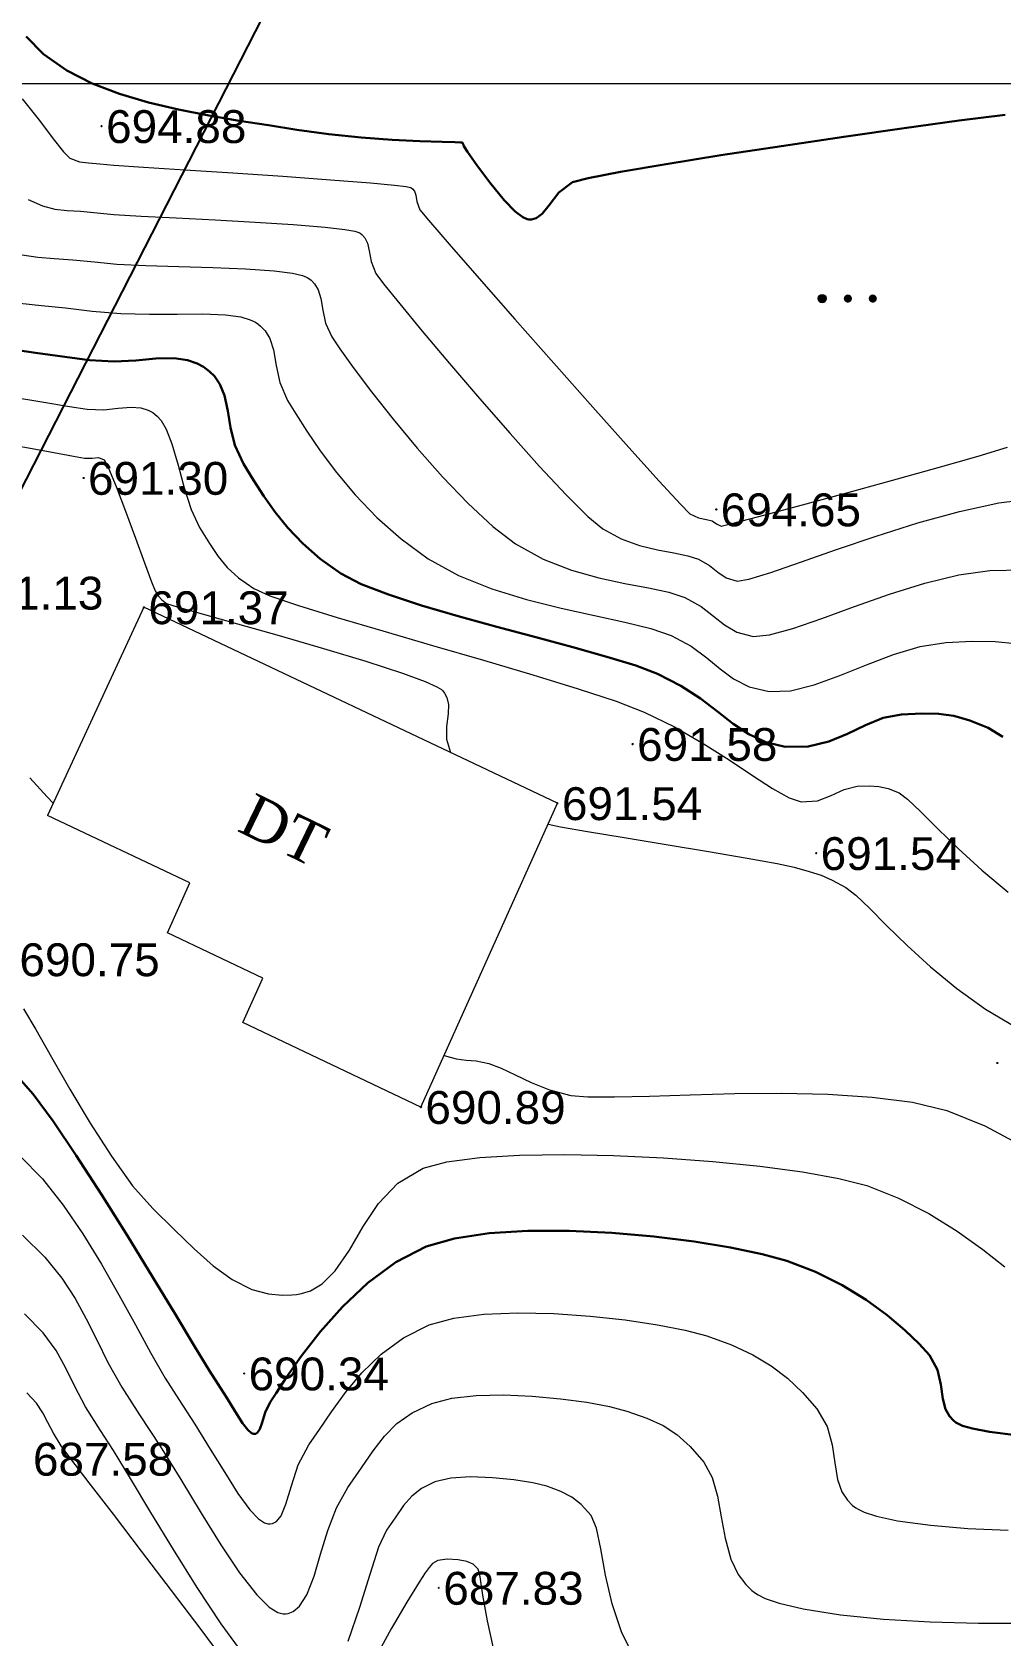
# Model space of a CAD drawing. Header units: feet. Extents: x 3381 to 1374491, y 675186 to 8751562.
# Drawn here: x 686582.54 to 686612.06, y 4376148.91 to 4376197.73 of the extents above; entities that cross this region are included whole.
import ezdxf

# ---------------------------------------------------------------- set-up
doc = ezdxf.new("R2010")
doc.units = ezdxf.units.FT
doc.header["$MEASUREMENT"] = 0
doc.header["$PDMODE"] = 34
doc.header["$PDSIZE"] = 0.01
doc.layers.get('0').update_dxf_attribs({"linetype": 'CONTINUOUS'})
for name, color, linetype in [('0_Point_Height', 2, 'CONTINUOUS'), ('0_Point_Point', 7, 'CONTINUOUS'), ('col bitkisi', 7, 'CONTINUOUS'), ('Yazilar', 7, 'CONTINUOUS')]:
    doc.layers.add(name, color=color, linetype=linetype)
for name, color, linetype, lineweight in [('ANA HORIZONTAL', 24, 'CONTINUOUS', 30), ('das tikili', 5, 'CONTINUOUS', 0), ('HORIZANTAL', 24, 'CONTINUOUS', 13), ('km setka', 170, 'CONTINUOUS', 15)]:
    doc.layers.add(name, color=color, linetype=linetype, lineweight=lineweight)
doc.styles.get("Standard").update_dxf_attribs({"font": 'arial.ttf', "height": 2.5})

msp = doc.modelspace()

# ---------------------------------------------------------------- hatches: boundary and pattern name
at = {"layer": 'col bitkisi', "ltscale": 1.5}
h = msp.add_hatch(color=256, dxfattribs=at)
edge = h.paths.add_edge_path()
edge.add_arc((686606.61, 4376189.618), 0.125, 0, 360)
h = msp.add_hatch(color=256, dxfattribs=at)
edge = h.paths.add_edge_path()
edge.add_arc((686607.393, 4376189.618), 0.125, 0, 360)
h = msp.add_hatch(color=256, dxfattribs=at)
edge = h.paths.add_edge_path()
edge.add_arc((686608.151, 4376189.618), 0.125, 0, 360)

# ---------------------------------------------------------------- linework, layer by layer
msp.add_lwpolyline([(686561.888, 4376144.109), (686604.888, 4376228.109), (686685.888, 4376197.109), (686653.888, 4376116.109)], close=True)
at = {"linetype": 'Continuous'}
for points, knots in [([(686618.617, 4376329.549), (686614.677, 4376325.786), (686614.149, 4376325.735), (686612.56, 4376325.576), (686611.496, 4376325.459), (686608.545, 4376325.052), (686606.668, 4376324.698), (686603.89, 4376323.82), (686602.938, 4376323.449), (686601.448, 4376322.712), (686600.888, 4376322.395), (686599.727, 4376321.64), (686599.14, 4376321.193), (686598.024, 4376320.244), (686597.495, 4376319.74), (686596.253, 4376318.469), (686595.563, 4376317.682), (686594.452, 4376316.364), (686594.018, 4376315.834), (686593.161, 4376314.788), (686592.737, 4376314.267), (686591.47, 4376312.712), (686590.638, 4376311.684), (686588.158, 4376308.616), (686586.531, 4376306.593), (686583.622, 4376302.998), (686582.346, 4376301.428), (686580.31, 4376298.949), (686579.568, 4376298.051), (686578.136, 4376296.33), (686577.447, 4376295.507), (686576.218, 4376294.053), (686575.684, 4376293.424), (686574.315, 4376291.823), (686573.442, 4376290.818), (686572.01, 4376288.876), (686571.423, 4376287.966), (686570.658, 4376286.313), (686570.409, 4376285.609), (686570.175, 4376284.487), (686570.121, 4376284.094), (686570.073, 4376283.3), (686570.078, 4376282.904), (686570.198, 4376281.304), (686570.513, 4376280.131), (686571.225, 4376278.287), (686571.562, 4376277.58), (686572.287, 4376276.244), (686572.679, 4376275.612), (686573.966, 4376273.69), (686574.914, 4376272.496), (686576.378, 4376270.562), (686576.929, 4376269.812), (686577.93, 4376268.28), (686578.377, 4376267.503), (686579.047, 4376266.033), (686579.289, 4376265.346), (686579.634, 4376263.91), (686579.739, 4376263.169), (686579.817, 4376261.572), (686579.77, 4376260.718), (686579.506, 4376259.038), (686579.29, 4376258.207), (686578.494, 4376255.973), (686577.763, 4376254.62), (686576.29, 4376252.473), (686575.636, 4376251.645), (686574.245, 4376250.037), (686573.506, 4376249.254), (686572.005, 4376247.702), (686571.243, 4376246.933), (686569.921, 4376245.549), (686569.356, 4376244.941), (686568.261, 4376243.688), (686567.733, 4376243.049), (686566.193, 4376241.102), (686565.228, 4376239.765), (686563.529, 4376237.301), (686562.781, 4376236.18), (686561.312, 4376233.911), (686560.593, 4376232.765), (686558.492, 4376229.291), (686557.166, 4376226.927), (686554.77, 4376222.238), (686553.691, 4376219.917), (686552.027, 4376215.893), (686551.39, 4376214.209), (686550.232, 4376210.803), (686549.71, 4376209.086), (686548.697, 4376205.458), (686548.214, 4376203.545), (686547.431, 4376200.253), (686547.116, 4376198.876), (686546.502, 4376196.111), (686546.207, 4376194.723), (686545.783, 4376192.55), (686545.637, 4376191.775), (686545.398, 4376190.375), (686545.303, 4376189.756), (686545.063, 4376187.792), (686544.987, 4376186.448), (686544.99, 4376183.432), (686545.111, 4376181.76), (686545.551, 4376178.468), (686545.868, 4376176.849), (686546.508, 4376174.133), (686546.801, 4376173.025), (686547.366, 4376171.027), (686547.632, 4376170.134), (686548.125, 4376168.52), (686548.351, 4376167.79), (686548.847, 4376166.316), (686549.116, 4376165.576), (686549.572, 4376164.485), (686549.728, 4376164.132), (686550.231, 4376163.078), (686550.592, 4376162.417), (686551.273, 4376161.147), (686551.593, 4376160.538), (686551.991, 4376159.636), (686552.112, 4376159.332), (686552.299, 4376158.778), (686552.37, 4376158.531), (686552.493, 4376158.007), (686552.545, 4376157.734), (686552.679, 4376156.898), (686552.741, 4376156.307), (686550.557, 4376151.893)], [0, 0, 0, 0, 1.504182, 1.504182, 4.512547, 4.512547, 9.897023, 9.897023, 12.795834, 12.795834, 14.604059, 14.604059, 16.662244, 16.662244, 18.72043, 18.72043, 21.69221, 21.69221, 23.690537, 23.690537, 25.688865, 25.688865, 29.68552, 29.68552, 37.678831, 37.678831, 43.858623, 43.858623, 47.338723, 47.338723, 50.479181, 50.479181, 52.843093, 52.843093, 56.452422, 56.452422, 59.343353, 59.343353, 61.301717, 61.301717, 62.310714, 62.310714, 63.319712, 63.319712, 66.426739, 66.426739, 68.50177, 68.50177, 70.576802, 70.576802, 75.092259, 75.092259, 77.984383, 77.984383, 80.876507, 80.876507, 83.368148, 83.368148, 85.859789, 85.859789, 88.693846, 88.693846, 91.527902, 91.527902, 96.504404, 96.504404, 99.813748, 99.813748, 103.123092, 103.123092, 106.359907, 106.359907, 108.778682, 108.778682, 111.197456, 111.197456, 116.035005, 116.035005, 120.025858, 120.025858, 124.016711, 124.016711, 131.998417, 131.998417, 139.538843, 139.538843, 144.840516, 144.840516, 150.142189, 150.142189, 155.992549, 155.992549, 160.212599, 160.212599, 164.43265, 164.43265, 166.77754, 166.77754, 168.584028, 168.584028, 172.423705, 172.423705, 177.221179, 177.221179, 182.018653, 182.018653, 185.384546, 185.384546, 188.140377, 188.140377, 190.397291, 190.397291, 192.654204, 192.654204, 193.73589, 193.73589, 195.899262, 195.899262, 198.062634, 198.062634, 199.190084, 199.190084, 200.13488, 200.13488, 201.079676, 201.079676, 202.923933, 202.923933, 202.923933, 202.923933]), ([(686622.52, 4376323.079), (686614.958, 4376322.799), (686614.429, 4376322.748), (686612.851, 4376322.59), (686611.814, 4376322.475), (686609.013, 4376322.087), (686607.305, 4376321.756), (686604.888, 4376320.988), (686604.08, 4376320.669), (686602.831, 4376320.047), (686602.362, 4376319.779), (686601.213, 4376319.021), (686600.543, 4376318.475), (686599.232, 4376317.251), (686598.595, 4376316.575), (686597.331, 4376315.14), (686596.705, 4376314.38), (686594.558, 4376311.759), (686593.079, 4376309.934), (686590.152, 4376306.308), (686588.702, 4376304.508), (686584.315, 4376299.085), (686581.339, 4376295.443), (686577.62, 4376291.07), (686577.135, 4376290.508), (686576.194, 4376289.398), (686575.738, 4376288.848), (686574.75, 4376287.56), (686574.253, 4376286.824), (686573.566, 4376285.505), (686573.339, 4376284.919), (686573.151, 4376284.079), (686573.112, 4376283.819), (686573.076, 4376283.29), (686573.078, 4376283.014), (686573.162, 4376281.905), (686573.392, 4376281.002), (686573.944, 4376279.576), (686574.188, 4376279.047), (686574.726, 4376278.027), (686575.02, 4376277.532), (686576.104, 4376275.852), (686576.996, 4376274.706), (686578.514, 4376272.715), (686579.127, 4376271.899), (686580.297, 4376270.163), (686580.852, 4376269.245), (686581.599, 4376267.691), (686581.845, 4376267.096), (686582.255, 4376265.861), (686582.417, 4376265.23), (686582.774, 4376263.316), (686582.843, 4376262.011), (686582.672, 4376259.61), (686582.471, 4376258.515), (686581.869, 4376256.404), (686581.468, 4376255.385), (686580.514, 4376253.446), (686579.963, 4376252.525), (686578.582, 4376250.51), (686577.719, 4376249.445), (686575.934, 4376247.439), (686575.013, 4376246.494), (686573.347, 4376244.787), (686572.598, 4376244.021), (686571.421, 4376242.746), (686570.976, 4376242.242), (686570.104, 4376241.207), (686569.678, 4376240.678), (686568.424, 4376239.062), (686567.619, 4376237.945), (686566.092, 4376235.736), (686565.365, 4376234.649), (686563.944, 4376232.46), (686563.249, 4376231.355), (686561.22, 4376228.012), (686559.94, 4376225.744), (686557.563, 4376221.128), (686556.466, 4376218.781), (686554.812, 4376214.778), (686554.196, 4376213.144), (686553.073, 4376209.836), (686552.565, 4376208.159), (686551.567, 4376204.577), (686551.087, 4376202.667), (686550.316, 4376199.414), (686550.01, 4376198.074), (686549.419, 4376195.401), (686549.135, 4376194.066), (686548.72, 4376191.94), (686548.571, 4376191.145), (686548.338, 4376189.757), (686548.249, 4376189.16), (686548.112, 4376187.966), (686548.062, 4376187.366), (686547.967, 4376185.557), (686547.976, 4376184.342), (686548.166, 4376181.209), (686548.446, 4376179.3), (686549.236, 4376175.493), (686549.743, 4376173.594), (686550.489, 4376171.053), (686550.683, 4376170.412), (686551.076, 4376169.134), (686551.274, 4376168.505), (686551.668, 4376167.343), (686551.863, 4376166.807), (686552.215, 4376165.933), (686552.363, 4376165.588), (686552.645, 4376164.981), (686552.776, 4376164.715), (686553.056, 4376164.171), (686553.203, 4376163.896), (686553.654, 4376163.055), (686553.969, 4376162.476), (686554.494, 4376161.404), (686554.711, 4376160.924), (686555.031, 4376160.081), (686555.148, 4376159.728), (686555.345, 4376159.009), (686555.423, 4376158.652), (686555.618, 4376157.594), (686555.695, 4376156.905), (686555.773, 4376156.163), (686555.781, 4376156.082), (686557.516, 4376151.77)], [0, 0, 0, 0, 1.519576, 1.519576, 4.558728, 4.558728, 9.930594, 9.930594, 12.837598, 12.837598, 14.698947, 14.698947, 17.596272, 17.596272, 20.493598, 20.493598, 23.430765, 23.430765, 30.540606, 30.540606, 37.650448, 37.650448, 51.870131, 51.870131, 53.943342, 53.943342, 56.016553, 56.016553, 58.839775, 58.839775, 61.186701, 61.186701, 62.257023, 62.257023, 63.327345, 63.327345, 66.426341, 66.426341, 68.26825, 68.26825, 70.110159, 70.110159, 74.62153, 74.62153, 77.595, 77.595, 80.568471, 80.568471, 82.304355, 82.304355, 84.04024, 84.04024, 87.512009, 87.512009, 90.504027, 90.504027, 93.496045, 93.496045, 96.488063, 96.488063, 100.372173, 100.372173, 104.256283, 104.256283, 107.517701, 107.517701, 109.618427, 109.618427, 111.719153, 111.719153, 115.920605, 115.920605, 119.858792, 119.858792, 123.796978, 123.796978, 131.673352, 131.673352, 139.553481, 139.553481, 144.894421, 144.894421, 150.235361, 150.235361, 156.190392, 156.190392, 160.321983, 160.321983, 164.453574, 164.453574, 166.899961, 166.899961, 168.797126, 168.797126, 170.694291, 170.694291, 174.488621, 174.488621, 180.488906, 180.488906, 186.48919, 186.48919, 188.508696, 188.508696, 190.528201, 190.528201, 192.322947, 192.322947, 193.52533, 193.52533, 194.478712, 194.478712, 195.432094, 195.432094, 197.338858, 197.338858, 198.784376, 198.784376, 199.759029, 199.759029, 200.733681, 200.733681, 202.682985, 202.682985, 202.923933, 202.923933, 202.923933, 202.923933])]:
    msp.add_open_spline(points, degree=3, knots=knots, dxfattribs=at)
at = {"layer": '0_Point_Point'}
for p in [(686584.663, 4376194.867, 694.885), (686584.112, 4376184.159, 691.299), (686603.384, 4376183.2, 694.651), (686585.952, 4376180.22, 691.371), (686600.837, 4376176.058, 691.582), (686598.549, 4376174.256, 691.545), (686606.429, 4376172.736, 691.536), (686611.947, 4376166.351, 691.316), (686594.389, 4376165.008, 690.889), (686589.004, 4376156.896, 690.336), (686594.934, 4376150.371, 687.825)]:
    msp.add_point(p, dxfattribs=at)
at = {"layer": 'ANA HORIZONTAL', "color": 16, "lineweight": 30}
for points, elevation in [([(686582.366, 4376197.597), (686582.89, 4376197.062), (686583.604, 4376196.557), (686584.373, 4376196.169), (686585.208, 4376195.849), (686586.091, 4376195.585), (686587.005, 4376195.369), (686587.932, 4376195.188), (686588.852, 4376195.032), (686589.749, 4376194.892), (686590.605, 4376194.756), (686591.58, 4376194.62), (686592.57, 4376194.521), (686593.516, 4376194.453), (686594.357, 4376194.41), (686595.034, 4376194.386), (686595.417, 4376194.376), (686595.591, 4376194.371), (686595.646, 4376194.369), (686595.654, 4376194.368), (686595.659, 4376194.363), (686595.668, 4376194.342), (686595.683, 4376194.298), (686595.699, 4376194.253), (686595.811, 4376194.085), (686596.095, 4376193.676), (686596.486, 4376193.147), (686596.923, 4376192.616), (686597.262, 4376192.27), (686597.489, 4376192.096), (686597.621, 4376192.036), (686597.679, 4376192.025), (686597.758, 4376192.026), (686597.9, 4376192.065), (686598.081, 4376192.196), (686598.295, 4376192.465), (686598.589, 4376192.85), (686599.005, 4376193.164), (686599.483, 4376193.287), (686600.471, 4376193.474), (686601.857, 4376193.711), (686603.527, 4376193.979), (686605.368, 4376194.262), (686607.267, 4376194.544), (686609.111, 4376194.808), (686610.786, 4376195.038), (686612.18, 4376195.216)], 695), ([(686581.698, 4376188.113), (686582.648, 4376187.97), (686583.537, 4376187.848), (686584.296, 4376187.746), (686585.04, 4376187.7), (686585.709, 4376187.734), (686586.314, 4376187.789), (686586.867, 4376187.804), (686587.278, 4376187.746), (686587.573, 4376187.643), (686587.763, 4376187.537), (686587.857, 4376187.472), (686587.946, 4376187.402), (686588.097, 4376187.254), (686588.266, 4376187.017), (686588.408, 4376186.672), (686588.507, 4376186.202), (686588.586, 4376185.693), (686588.72, 4376185.153), (686588.984, 4376184.586), (686589.287, 4376184.092), (686589.601, 4376183.601), (686589.944, 4376183.114), (686590.333, 4376182.634), (686590.786, 4376182.161), (686591.319, 4376181.698), (686591.952, 4376181.246), (686592.563, 4376180.929), (686593.398, 4376180.605), (686594.401, 4376180.278), (686595.519, 4376179.951), (686596.698, 4376179.627), (686597.883, 4376179.311), (686599.02, 4376179.007), (686600.054, 4376178.716), (686600.932, 4376178.445), (686601.599, 4376178.195), (686602.306, 4376177.832), (686602.9, 4376177.44), (686603.419, 4376177.046), (686603.899, 4376176.677), (686604.379, 4376176.357), (686604.896, 4376176.114), (686605.486, 4376175.975), (686606.187, 4376175.979), (686606.81, 4376176.133), (686607.382, 4376176.373), (686607.925, 4376176.634), (686608.465, 4376176.852), (686609.026, 4376176.961), (686609.645, 4376176.99), (686610.156, 4376176.981), (686610.621, 4376176.916), (686611.105, 4376176.779), (686611.67, 4376176.549), (686612.116, 4376176.275)], 692.5), ([(686582.12, 4376165.912), (686582.579, 4376165.397), (686583.183, 4376164.578), (686583.891, 4376163.533), (686584.659, 4376162.342), (686585.447, 4376161.085), (686586.212, 4376159.84), (686586.912, 4376158.688), (686587.506, 4376157.707), (686587.949, 4376156.978), (686588.202, 4376156.579), (686588.478, 4376156.154), (686588.731, 4376155.739), (686588.958, 4376155.384), (686589.118, 4376155.177), (686589.225, 4376155.084), (686589.29, 4376155.057), (686589.321, 4376155.056), (686589.356, 4376155.063), (686589.414, 4376155.1), (686589.481, 4376155.202), (686589.549, 4376155.404), (686589.641, 4376155.713), (686589.797, 4376156.023), (686589.976, 4376156.296), (686590.298, 4376156.786), (686590.751, 4376157.429), (686591.322, 4376158.164), (686591.999, 4376158.927), (686592.771, 4376159.656), (686593.624, 4376160.288), (686594.547, 4376160.761), (686595.415, 4376161.009), (686596.462, 4376161.163), (686597.64, 4376161.235), (686598.902, 4376161.235), (686600.198, 4376161.173), (686601.482, 4376161.062), (686602.706, 4376160.91), (686603.821, 4376160.73), (686604.779, 4376160.532), (686605.533, 4376160.327), (686606.411, 4376159.991), (686607.22, 4376159.585), (686607.95, 4376159.136), (686608.591, 4376158.672), (686609.132, 4376158.219), (686609.565, 4376157.803), (686609.879, 4376157.452), (686610.123, 4376157.008), (686610.223, 4376156.559), (686610.281, 4376156.127), (686610.367, 4376155.809), (686610.488, 4376155.596), (686610.609, 4376155.468), (686610.684, 4376155.409), (686610.74, 4376155.374), (686610.886, 4376155.307), (686611.184, 4376155.217), (686611.706, 4376155.116), (686612.507, 4376155.02)], 690)]:
    msp.add_lwpolyline(points, dxfattribs=dict(at, elevation=elevation))
at = {"layer": 'col bitkisi', "lineweight": 13, "ltscale": 1.5}
msp.add_circle((686606.61, 4376189.618), 0.125, dxfattribs=at)
at = {"layer": 'das tikili', "color": 0, "lineweight": 20}
for p, q in [((686585.952, 4376180.22, 690.889), (686583.013, 4376173.885, 690.889)), ((686598.549, 4376174.256, 690.889), (686585.952, 4376180.22, 690.889)), ((686594.389, 4376165.008, 690.889), (686598.549, 4376174.256, 690.889)), ((686587.349, 4376171.832, 690.889), (686583.013, 4376173.885, 690.889)), ((686586.665, 4376170.31), (686587.349, 4376171.832)), ((686589.572, 4376168.934), (686586.665, 4376170.31)), ((686588.961, 4376167.578, 690.889), (686589.572, 4376168.934, 690.889)), ((686594.389, 4376165.008, 690.889), (686588.961, 4376167.578, 690.889))]:
    msp.add_line(p, q, dxfattribs=at)
at = {"layer": 'HORIZANTAL', "color": 16, "linetype": 'Continuous', "lineweight": 20}
for points, elevation in [([(686582.244, 4376195.694), (686582.765, 4376195.035), (686583.185, 4376194.483), (686583.496, 4376194.087), (686583.689, 4376193.897), (686583.989, 4376193.779), (686584.261, 4376193.747), (686584.604, 4376193.718), (686585.03, 4376193.683), (686585.942, 4376193.622), (686587.198, 4376193.54), (686588.659, 4376193.444), (686590.182, 4376193.341), (686591.629, 4376193.237), (686592.857, 4376193.14), (686593.587, 4376193.07), (686593.941, 4376193.026), (686594.068, 4376193), (686594.095, 4376192.989), (686594.134, 4376192.956), (686594.19, 4376192.883), (686594.234, 4376192.761), (686594.264, 4376192.577), (686594.356, 4376192.32), (686594.62, 4376192), (686595.25, 4376191.27), (686596.157, 4376190.233), (686597.249, 4376188.993), (686598.435, 4376187.653), (686599.623, 4376186.316), (686600.723, 4376185.085), (686601.644, 4376184.064), (686602.293, 4376183.355), (686602.581, 4376183.063), (686602.843, 4376182.946), (686603.086, 4376182.891), (686603.258, 4376182.849), (686603.395, 4376182.757), (686603.531, 4376182.693), (686603.862, 4376182.769), (686604.684, 4376182.982), (686605.858, 4376183.295), (686607.25, 4376183.673), (686608.722, 4376184.078), (686610.138, 4376184.474), (686611.36, 4376184.824), (686612.253, 4376185.093)], 694.5), ([(686582.424, 4376192.636), (686582.858, 4376192.439), (686583.237, 4376192.341), (686583.609, 4376192.3), (686584.023, 4376192.275), (686584.527, 4376192.225), (686585.036, 4376192.18), (686585.871, 4376192.129), (686586.933, 4376192.074), (686588.123, 4376192.012), (686589.342, 4376191.945), (686590.492, 4376191.872), (686591.473, 4376191.791), (686592.071, 4376191.722), (686592.376, 4376191.667), (686592.5, 4376191.629), (686592.536, 4376191.61), (686592.591, 4376191.565), (686592.676, 4376191.468), (686592.757, 4376191.308), (686592.811, 4376191.071), (686592.868, 4376190.743), (686593.013, 4376190.386), (686593.25, 4376190.069), (686593.742, 4376189.458), (686594.43, 4376188.625), (686595.259, 4376187.642), (686596.169, 4376186.581), (686597.103, 4376185.514), (686598.003, 4376184.511), (686598.812, 4376183.645), (686599.471, 4376182.987), (686599.924, 4376182.609), (686600.484, 4376182.309), (686601.048, 4376182.106), (686601.591, 4376181.97), (686602.087, 4376181.873), (686602.513, 4376181.787), (686602.843, 4376181.685), (686603.181, 4376181.489), (686603.431, 4376181.285), (686603.681, 4376181.114), (686604.02, 4376181.013), (686604.378, 4376181.076), (686605.042, 4376181.284), (686605.952, 4376181.598), (686607.044, 4376181.98), (686608.256, 4376182.389), (686609.526, 4376182.789), (686610.793, 4376183.139), (686611.994, 4376183.401), (686613.067, 4376183.535)], 694), ([(686582.239, 4376190.951), (686582.72, 4376190.874), (686583.219, 4376190.836), (686583.781, 4376190.802), (686584.45, 4376190.732), (686585.13, 4376190.67), (686586.01, 4376190.629), (686587.01, 4376190.598), (686588.049, 4376190.566), (686589.046, 4376190.524), (686589.92, 4376190.461), (686590.477, 4376190.388), (686590.784, 4376190.318), (686590.926, 4376190.262), (686590.976, 4376190.231), (686591.041, 4376190.178), (686591.148, 4376190.068), (686591.26, 4376189.888), (686591.344, 4376189.625), (686591.404, 4376189.263), (686591.486, 4376188.87), (686591.67, 4376188.453), (686591.913, 4376188.091), (686592.328, 4376187.516), (686592.883, 4376186.784), (686593.543, 4376185.949), (686594.276, 4376185.066), (686595.048, 4376184.19), (686595.826, 4376183.376), (686596.577, 4376182.679), (686597.267, 4376182.155), (686598.114, 4376181.689), (686598.971, 4376181.354), (686599.809, 4376181.116), (686600.602, 4376180.945), (686601.322, 4376180.81), (686601.94, 4376180.68), (686602.429, 4376180.522), (686602.923, 4376180.247), (686603.299, 4376179.955), (686603.635, 4376179.682), (686604.011, 4376179.463), (686604.509, 4376179.334), (686605.002, 4376179.38), (686605.714, 4376179.577), (686606.596, 4376179.88), (686607.594, 4376180.241), (686608.657, 4376180.615), (686609.733, 4376180.954), (686610.771, 4376181.213), (686611.72, 4376181.344), (686612.717, 4376181.361)], 693.5), ([(686582.17, 4376189.479), (686582.831, 4376189.41), (686583.561, 4376189.336), (686584.373, 4376189.239), (686585.244, 4376189.161), (686586.117, 4376189.141), (686586.962, 4376189.148), (686587.745, 4376189.153), (686588.437, 4376189.126), (686588.902, 4376189.06), (686589.19, 4376188.974), (686589.348, 4376188.897), (686589.417, 4376188.851), (686589.502, 4376188.783), (686589.642, 4376188.638), (686589.788, 4376188.402), (686589.899, 4376188.057), (686589.978, 4376187.582), (686590.086, 4376187.066), (686590.327, 4376186.519), (686590.58, 4376186.106), (686590.912, 4376185.584), (686591.323, 4376184.98), (686591.814, 4376184.323), (686592.388, 4376183.639), (686593.044, 4376182.955), (686593.784, 4376182.3), (686594.609, 4376181.7), (686595.535, 4376181.193), (686596.547, 4376180.786), (686597.603, 4376180.46), (686598.658, 4376180.194), (686599.67, 4376179.971), (686600.596, 4376179.77), (686601.391, 4376179.572), (686602.014, 4376179.358), (686602.62, 4376179.033), (686603.094, 4376178.685), (686603.503, 4376178.343), (686603.912, 4376178.038), (686604.388, 4376177.798), (686604.998, 4376177.654), (686605.643, 4376177.677), (686606.366, 4376177.857), (686607.145, 4376178.139), (686607.958, 4376178.465), (686608.781, 4376178.78), (686609.594, 4376179.028), (686610.373, 4376179.153), (686611.182, 4376179.187), (686611.877, 4376179.179), (686612.502, 4376179.12)], 693), ([(686581.798, 4376186.649), (686582.842, 4376186.471), (686583.685, 4376186.333), (686584.219, 4376186.252), (686584.727, 4376186.233), (686585.165, 4376186.277), (686585.558, 4376186.315), (686585.855, 4376186.294), (686586.075, 4376186.225), (686586.223, 4376186.145), (686586.298, 4376186.093), (686586.359, 4376186.041), (686586.473, 4376185.908), (686586.625, 4376185.645), (686586.8, 4376185.2), (686586.993, 4376184.546), (686587.18, 4376183.853), (686587.388, 4376183.197), (686587.641, 4376182.653), (686587.946, 4376182.158), (686588.211, 4376181.764), (686588.49, 4376181.43), (686588.834, 4376181.119), (686589.295, 4376180.792), (686589.784, 4376180.572), (686590.66, 4376180.272), (686591.835, 4376179.908), (686593.223, 4376179.499), (686594.738, 4376179.06), (686596.292, 4376178.61), (686597.8, 4376178.165), (686599.176, 4376177.742), (686600.333, 4376177.358), (686601.184, 4376177.031), (686602.114, 4376176.577), (686602.984, 4376176.077), (686603.78, 4376175.572), (686604.49, 4376175.102), (686605.101, 4376174.706), (686605.6, 4376174.423), (686605.975, 4376174.295), (686606.466, 4376174.327), (686606.887, 4376174.487), (686607.278, 4376174.669), (686607.679, 4376174.77), (686608.042, 4376174.784), (686608.336, 4376174.768), (686608.619, 4376174.702), (686608.952, 4376174.572), (686609.212, 4376174.381), (686609.607, 4376174.006), (686610.124, 4376173.491), (686610.751, 4376172.88), (686611.473, 4376172.217), (686612.28, 4376171.545)], 692), ([(686581.989, 4376185.157), (686583.047, 4376184.959), (686583.805, 4376184.819), (686584.143, 4376184.759), (686584.374, 4376184.761), (686584.562, 4376184.777), (686584.739, 4376184.714), (686584.876, 4376184.46), (686585.106, 4376183.897), (686585.392, 4376183.145), (686585.692, 4376182.329), (686585.97, 4376181.571), (686586.185, 4376180.993), (686586.298, 4376180.719), (686586.397, 4376180.562), (686586.494, 4376180.447), (686586.637, 4376180.337), (686586.959, 4376180.233), (686587.721, 4376180.016), (686588.8, 4376179.715), (686590.072, 4376179.357), (686591.417, 4376178.97), (686592.71, 4376178.581), (686593.828, 4376178.217), (686594.515, 4376177.963), (686594.868, 4376177.803), (686595.011, 4376177.714), (686595.052, 4376177.676), (686595.102, 4376177.61), (686595.173, 4376177.475), (686595.225, 4376177.266), (686595.221, 4376176.975), (686595.171, 4376176.594), (686595.162, 4376176.201), (686595.291, 4376175.799)], 691.5), ([(686582.479, 4376175.033), (686583, 4376174.45), (686583.188, 4376174.262)], 691), ([(686598.263, 4376173.622), (686598.263, 4376173.622), (686598.644, 4376173.542), (686599.463, 4376173.398), (686600.58, 4376173.21), (686601.857, 4376172.998), (686603.152, 4376172.782), (686604.328, 4376172.581), (686605.243, 4376172.416), (686605.759, 4376172.306), (686606.218, 4376172.178), (686606.575, 4376172.064), (686606.917, 4376171.917), (686607.332, 4376171.691), (686607.632, 4376171.456), (686608.049, 4376171.058), (686608.573, 4376170.536), (686609.198, 4376169.928), (686609.913, 4376169.275), (686610.711, 4376168.614), (686611.585, 4376167.985), (686612.524, 4376167.427)], 691.5), ([(686582.287, 4376167.994), (686582.657, 4376167.372), (686583.136, 4376166.529), (686583.698, 4376165.548), (686584.316, 4376164.513), (686584.961, 4376163.507), (686585.606, 4376162.613), (686586.225, 4376161.915), (686586.875, 4376161.278), (686587.477, 4376160.69), (686588.056, 4376160.176), (686588.635, 4376159.757), (686589.236, 4376159.457), (686589.749, 4376159.317), (686590.161, 4376159.278), (686590.451, 4376159.287), (686590.601, 4376159.302), (686590.748, 4376159.327), (686591.02, 4376159.413), (686591.377, 4376159.621), (686591.779, 4376160.02), (686592.213, 4376160.655), (686592.631, 4376161.366), (686593.1, 4376162.073), (686593.687, 4376162.694), (686594.458, 4376163.15), (686595.179, 4376163.338), (686596.178, 4376163.466), (686597.395, 4376163.538), (686598.773, 4376163.558), (686600.251, 4376163.531), (686601.773, 4376163.461), (686603.278, 4376163.352), (686604.71, 4376163.208), (686606.008, 4376163.035), (686607.114, 4376162.836), (686607.97, 4376162.616), (686608.936, 4376162.238), (686609.862, 4376161.762), (686610.726, 4376161.228), (686611.505, 4376160.675), (686612.176, 4376160.144)], 690.5), ([(686595.093, 4376166.573), (686595.463, 4376166.473), (686595.766, 4376166.439), (686596.074, 4376166.412), (686596.454, 4376166.334), (686596.83, 4376166.192), (686597.257, 4376165.988), (686597.746, 4376165.758), (686598.308, 4376165.535), (686598.953, 4376165.357), (686599.47, 4376165.313), (686600.289, 4376165.314), (686601.349, 4376165.342), (686602.59, 4376165.382), (686603.95, 4376165.415), (686605.369, 4376165.426), (686606.785, 4376165.397), (686608.137, 4376165.312), (686609.365, 4376165.154), (686610.407, 4376164.905), (686611.568, 4376164.438), (686612.703, 4376163.829)], 691), ([(686582.185, 4376163.511), (686582.857, 4376162.822), (686583.492, 4376162.021), (686584.092, 4376161.143), (686584.658, 4376160.22), (686585.19, 4376159.287), (686585.691, 4376158.375), (686586.16, 4376157.519), (686586.6, 4376156.752), (686587.01, 4376156.108), (686587.505, 4376155.355), (686587.973, 4376154.596), (686588.41, 4376153.878), (686588.813, 4376153.246), (686589.179, 4376152.745), (686589.444, 4376152.469), (686589.626, 4376152.35), (686589.739, 4376152.318), (686589.792, 4376152.317), (686589.863, 4376152.33), (686589.985, 4376152.392), (686590.131, 4376152.564), (686590.278, 4376152.913), (686590.442, 4376153.48), (686590.651, 4376154.112), (686590.978, 4376154.724), (686591.294, 4376155.187), (686591.66, 4376155.731), (686592.089, 4376156.32), (686592.59, 4376156.916), (686593.174, 4376157.482), (686593.853, 4376157.98), (686594.636, 4376158.373), (686595.388, 4376158.58), (686596.305, 4376158.7), (686597.337, 4376158.743), (686598.432, 4376158.722), (686599.541, 4376158.646), (686600.612, 4376158.529), (686601.596, 4376158.381), (686602.441, 4376158.214), (686603.097, 4376158.039), (686603.852, 4376157.766), (686604.498, 4376157.467), (686605.058, 4376157.134), (686605.555, 4376156.756), (686606.009, 4376156.322), (686606.443, 4376155.825), (686606.763, 4376155.28), (686606.917, 4376154.725), (686606.993, 4376154.181), (686607.078, 4376153.667), (686607.213, 4376153.291), (686607.382, 4376153.036), (686607.538, 4376152.881), (686607.631, 4376152.809), (686607.703, 4376152.763), (686607.889, 4376152.675), (686608.261, 4376152.554), (686608.907, 4376152.414), (686609.905, 4376152.276), (686611.05, 4376152.179), (686612.271, 4376152.125)], 689.5), ([(686582.25, 4376161.109), (686582.933, 4376160.433), (686583.454, 4376159.797), (686583.859, 4376159.181), (686584.196, 4376158.563), (686584.512, 4376157.921), (686584.856, 4376157.233), (686585.275, 4376156.479), (686585.817, 4376155.636), (686586.441, 4376154.688), (686587.07, 4376153.672), (686587.69, 4376152.649), (686588.29, 4376151.681), (686588.86, 4376150.829), (686589.386, 4376150.153), (686589.769, 4376149.782), (686590.029, 4376149.622), (686590.189, 4376149.579), (686590.264, 4376149.578), (686590.346, 4376149.592), (686590.496, 4376149.651), (686590.692, 4376149.815), (686590.908, 4376150.153), (686591.132, 4376150.722), (686591.334, 4376151.396), (686591.551, 4376152.113), (686591.814, 4376152.81), (686592.159, 4376153.425), (686592.575, 4376154.025), (686592.93, 4376154.542), (686593.274, 4376154.987), (686593.655, 4376155.369), (686594.122, 4376155.698), (686594.725, 4376155.984), (686595.327, 4376156.143), (686596.071, 4376156.226), (686596.904, 4376156.243), (686597.778, 4376156.207), (686598.641, 4376156.128), (686599.442, 4376156.018), (686600.132, 4376155.888), (686600.66, 4376155.75), (686601.272, 4376155.535), (686601.765, 4376155.31), (686602.187, 4376155.037), (686602.585, 4376154.678), (686603.008, 4376154.197), (686603.263, 4376153.733), (686603.42, 4376153.164), (686603.532, 4376152.532), (686603.651, 4376151.878), (686603.83, 4376151.245), (686604.051, 4376150.782), (686604.281, 4376150.474), (686604.471, 4376150.292), (686604.578, 4376150.209), (686604.663, 4376150.154), (686604.878, 4376150.048), (686605.302, 4376149.902), (686606.033, 4376149.73), (686607.165, 4376149.553), (686608.477, 4376149.42), (686609.9, 4376149.333), (686611.367, 4376149.292), (686612.81, 4376149.3)], 689), ([(686589.021, 4376148.294), (686588.308, 4376149.274), (686587.574, 4376150.379), (686586.848, 4376151.533), (686586.16, 4376152.664), (686585.54, 4376153.695), (686585.019, 4376154.554), (686584.624, 4376155.165), (686584.176, 4376155.879), (686583.85, 4376156.499), (686583.575, 4376157.059), (686583.276, 4376157.592), (686582.88, 4376158.131), (686582.315, 4376158.708)], 688.5), ([(686588.503, 4376148.005), (686587.69, 4376149.104), (686586.793, 4376150.293), (686585.881, 4376151.489), (686585.02, 4376152.609), (686584.28, 4376153.572), (686583.728, 4376154.294), (686583.432, 4376154.693), (686583.195, 4376155.078), (686583.028, 4376155.406), (686582.875, 4376155.702), (686582.679, 4376155.994), (686582.38, 4376156.307)], 688), ([(686600.834, 4376148.367), (686600.507, 4376149.006), (686600.214, 4376149.88), (686600.013, 4376150.758), (686599.865, 4376151.556), (686599.731, 4376152.187), (686599.572, 4376152.569), (686599.272, 4376152.903), (686598.983, 4376153.135), (686598.651, 4376153.307), (686598.223, 4376153.461), (686597.797, 4376153.566), (686597.222, 4376153.659), (686596.568, 4376153.724), (686595.902, 4376153.745), (686595.295, 4376153.708), (686594.814, 4376153.596), (686594.408, 4376153.396), (686594.107, 4376153.158), (686593.861, 4376152.874), (686593.621, 4376152.533), (686593.34, 4376152.125), (686593.099, 4376151.605), (686592.827, 4376150.774), (686592.517, 4376149.771), (686592.161, 4376148.737)], 688.5), ([(686596.621, 4376148.443), (686596.415, 4376149.369), (686596.277, 4376150.151), (686596.189, 4376150.703), (686596.136, 4376150.941), (686595.983, 4376151.088), (686595.787, 4376151.172), (686595.527, 4376151.224), (686595.185, 4376151.246), (686594.903, 4376151.207), (686594.743, 4376151.116), (686594.635, 4376150.992), (686594.52, 4376150.826), (686594.337, 4376150.541), (686593.963, 4376149.932), (686593.486, 4376149.123), (686592.993, 4376148.235)], 688)]:
    msp.add_lwpolyline(points, dxfattribs=dict(at, elevation=elevation))
at = {"layer": 'km setka', "flags": 128}
msp.add_lwpolyline([(686413.5, 4376196.167), (686890.66, 4376196.167)], dxfattribs=at)

# ---------------------------------------------------------------- texts
at = {"layer": '0_Point_Height', "color": 0}
for s, p in [('694.88', (686584.799, 4376194.353, 694.885)), ('691.30', (686584.248, 4376183.645, 691.299)), ('694.65', (686603.52, 4376182.686, 694.651)), ('691.13', (686580.443, 4376180.15, 691.127)), ('691.37', (686586.088, 4376179.706, 691.371)), ('691.58', (686600.973, 4376175.544, 691.582)), ('691.54', (686598.685, 4376173.742, 691.545)), ('691.54', (686606.565, 4376172.222, 691.536)), ('690.75', (686582.159, 4376168.99, 690.748)), ('690.89', (686594.525, 4376164.494, 690.889)), ('690.34', (686589.14, 4376156.382, 690.336)), ('687.58', (686582.571, 4376153.785, 687.582)), ('687.83', (686595.07, 4376149.857, 687.825))]:
    msp.add_text(s, height=1, dxfattribs=at).set_placement(p)
at = {"layer": 'Yazilar', "insert": (686589.32, 4376174.594), "char_height": 1.3, "width": 0.10588, "attachment_point": 1, "rotation": 334.1112}
msp.add_mtext('{\\fTimes New Roman|b0|i0|c0|p18;DT}', dxfattribs=at)

doc.saveas('drawing.dxf')
